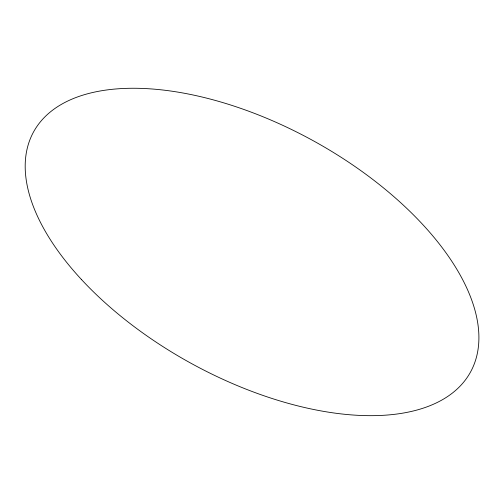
<?xml version="1.0" encoding="UTF-8"?>
<svg xmlns="http://www.w3.org/2000/svg" width="504" height="504" viewBox="0 0 504 504"><rect width="100%" height="100%" fill="white"/><g stroke="black" fill="none" stroke-linecap="round" stroke-linejoin="round"><path stroke-width="0.76" d="M81.44 279.493A249.297 126.951 28.8 0 0 466.843 377.956A249.297 126.951 28.8 0 0 207.85 98.444A249.297 126.951 28.8 0 0 81.44 279.493"/></g></svg>
